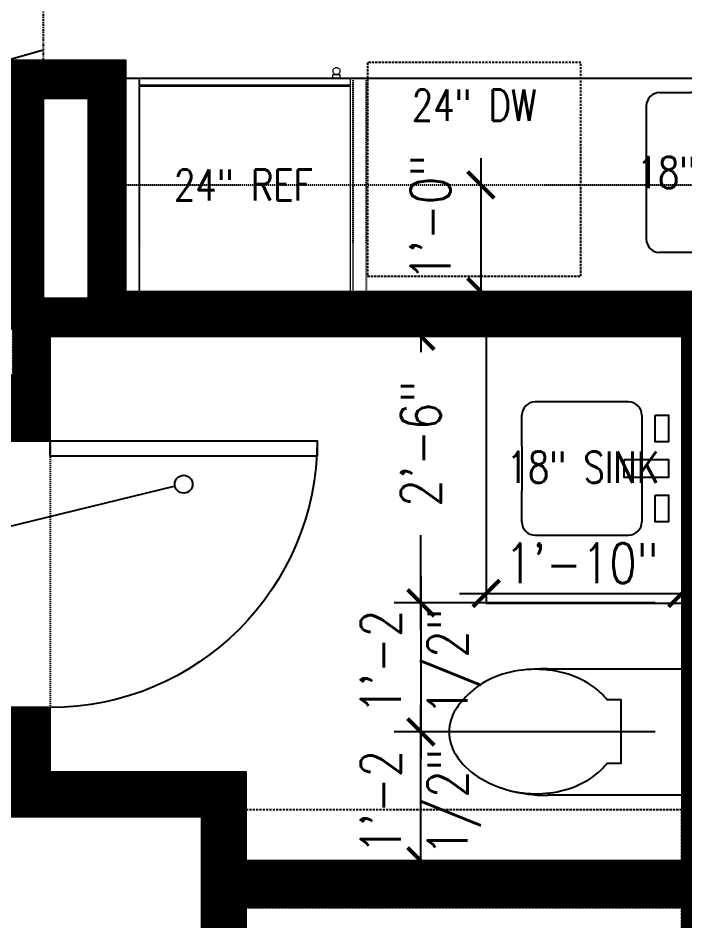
# Model space of a CAD drawing. Header units: inches. Extents: x -1 to 4116, y -71 to 1384.
# Drawn here: x 1164.7 to 1239.7, y 611.9 to 713.4 of the extents above; entities that cross this region are included whole.
import ezdxf

# ---------------------------------------------------------------- set-up
doc = ezdxf.new("R2010")
doc.units = ezdxf.units.IN
doc.header["$MEASUREMENT"] = 0
for name, pattern in [('Center 1_4_', [0.53125, 0.25, -0.09375, 0.09375, -0.09375]), ('DASHDOT', [1, 0.5, -0.25, 0, -0.25]), ('DASHED2', [0.375, 0.25, -0.125]), ('HIDDEN2', [0.1875, 0.125, -0.0625])]:
    doc.linetypes.add(name, pattern=pattern)
doc.layers.get('DEFPOINTS').update_dxf_attribs({"color": 92, "lineweight": 15})
for name, color, linetype in [('A-ANNO', 3, 'Continuous'), ('A-ANNO-ROOMTAG-NEW', 2, 'Continuous'), ('A-APPL-NEWW', 1, 'Continuous'), ('A-CASE-NEW', 2, 'Continuous'), ('A-CASE-OVER', 1, 'HIDDEN2'), ('A-CLNG-HEAD', 1, 'HIDDEN2'), ('A-DIM-CONS', 2, 'Continuous'), ('A-DOOR-NEW', 2, 'Continuous'), ('A-FLOR-ABOVE', 1, 'DASHDOT'), ('A-FLOR-STRS', 2, 'Continuous'), ('A-FURN', 8, 'Continuous'), ('A-PFIX', 2, 'Continuous'), ('A-WALL-HTCH-F', 252, 'Continuous'), ('A-WALL-NEW', 4, 'Continuous')]:
    doc.layers.add(name, color=color, linetype=linetype)
doc.styles.add('ccTXT', font='ROMANS.shx', dxfattribs={"width": 0.8})
doc.dimstyles.new('DIM48$0', dxfattribs={"dimscale": 48, "dimtxt": 0.09375, "dimasz": 0.0625, "dimexe": 0.0625, "dimexo": 0.0625, "dimgap": 0.0625, "dimtad": 0, "dimdec": 8, "dimrnd": 0.125, "dimzin": 3, "dimdsep": 46, "dimlunit": 4, "dimtxsty": 'ccTXT', "dimblk": 'ARCHTICK', "dimblk1": 'ARCHTICK', "dimblk2": 'ARCHTICK', "dimsah": 1, "dimcen": 0.09375, "dimdle": 0.0625, "dimclrd": 2, "dimclre": 1, "dimclrt": 256, "dimadec": 0, "dimazin": 0, "dimtfac": 0.6, "dimtdec": 4, "dimtix": 1, "dimtmove": 2, "dimatfit": 3, "dimldrblk": 'ARCHTICK', "dimfxl": 1, "dimtvp": 1, "dimfrac": 2, "dimtolj": 1, "dimtzin": 0, "dimarcsym": 0})

# ---------------------------------------------------------------- blocks, each defined once
blk = doc.blocks.new('*U173')
at = {"linetype": 'ByBlock'}
blk.add_lwpolyline([(0, 0), (0, 30), (-1.75, 30), (-1.75, 0)], close=True, dxfattribs=at)
blk.add_arc((0, 0), 30, 90, 180, dxfattribs=at)
blk = doc.blocks.new('*U87')
at = {"color": 0, "linetype": 'ByBlock'}
for p, q in [((0, -7.11), (0, 7.11)), ((0, 7.11), (15.11, 7.11)), ((15.11, -7.11), (0, -7.11))]:
    blk.add_line(p, q, dxfattribs=at)
blk.add_lwpolyline([(24.13, -4.09, 0.06085), (25.42, -2.54, 0.143932), (26.16, 0, 0.143932), (25.42, 2.54, 0.107177), (22.93, 5.03, 0.077997), (19.52, 6.53, 0.141546), (12.76, 6.39, 0.085426), (9.83, 4.9, 0.066386), (8.4, 3.51), (6.82, 3.51), (6.82, -3.61), (8.4, -3.61, 0.066386), (9.83, -5, 0.085426), (12.76, -6.49, 0.074934), (16.47, -7.05, 0.074935), (20.18, -6.49, 0.085426), (23.12, -5, 0.047542)], format="xyb", close=True, dxfattribs=at)
for centre, start, end in [((15.11, -9.99), 75.0711, 90), ((15.11, 9.99), 270, 275.1954)]:
    blk.add_arc(centre, 17.11, start, end, dxfattribs=at)
blk = doc.blocks.new('*U103')
at = {"color": 0, "linetype": 'ByBlock'}
for points in [[(-6, -0.5), (-6, 1), (-3, 1), (-3, -0.5)], [(-1, -4), (-1, 1), (1, 1), (1, -4)], [(3, -0.5), (3, 1), (6, 1), (6, -0.5)]]:
    blk.add_lwpolyline(points, close=True, dxfattribs=at)
blk = doc.blocks.new('*U105')
at = {"color": 0}
for p, q in [((16.5, 7.5), (6, 7.5)), ((4.5, -2.5), (4.5, 2.5)), ((18, -2.5), (18, 2.5)), ((6, -7.5), (16.5, -7.5))]:
    blk.add_line(p, q, dxfattribs=at)
at = {"color": 0, "linetype": 'ByBlock'}
for p, q in [((4.5, 2.5), (4.5, 6)), ((18, 6), (18, 2.5)), ((4.5, -6), (4.5, -2.5)), ((18, -2.5), (18, -6))]:
    blk.add_line(p, q, dxfattribs=at)
for centre, start, end in [((6, 6), 90, 180), ((16.5, 6), 0, 90), ((6, -6), 180, 270), ((16.5, -6), 270, 0)]:
    blk.add_arc(centre, 1.5, start, end, dxfattribs=at)
blk = doc.blocks.new('*U246')
at = {"color": 0}
for p, q in [((20.96, 7.5), (6, 7.5)), ((4.5, -2.5), (4.5, 2.5)), ((22.46, -2.5), (22.46, 2.5)), ((6, -7.5), (20.96, -7.5))]:
    blk.add_line(p, q, dxfattribs=at)
at = {"color": 0, "linetype": 'ByBlock'}
for p, q in [((4.5, 2.5), (4.5, 6)), ((22.46, 6), (22.46, 2.5)), ((4.5, -6), (4.5, -2.5)), ((22.46, -2.5), (22.46, -6))]:
    blk.add_line(p, q, dxfattribs=at)
for centre, start, end in [((6, 6), 90, 180), ((20.96, 6), 0, 90), ((6, -6), 180, 270), ((20.96, -6), 270, 0)]:
    blk.add_arc(centre, 1.5, start, end, dxfattribs=at)
blk = doc.blocks.new('_Oblique')
at = {"color": 0, "linetype": 'ByBlock', "lineweight": -2}
blk.add_line((-0.5, -0.5), (0.5, 0.5), dxfattribs=at)
blk = doc.blocks.new('*D254')
at = {"layer": 'A-FURN', "color": 2, "lineweight": -2, "transparency": 16777216}
blk.add_line((1165.93, 707.16), (1116.44, 734.72), dxfattribs=at)
at = {"layer": 'DEFPOINTS', "color": 0, "transparency": 16777216}
for p in [(1119.06, 733.26), (1119.06, 733.26), (1163.31, 708.62)]:
    blk.add_point(p, dxfattribs=at)
at = {"layer": 'A-FURN', "color": 2, "lineweight": -2, "transparency": 16777216}
for p, xscale, yscale, zscale, rotation in [((1119.06, 733.26), 6.000000000000001, 6.000000000000001, 6.000000000000001, 150.886162081124), ((1163.31, 708.62), 6, 6, 6, 330.886162081124)]:
    blk.add_blockref('_Oblique', p, dxfattribs=dict(at, xscale=xscale, yscale=yscale, zscale=zscale, rotation=rotation))
at = {"layer": 'A-FURN', "transparency": 16777216, "insert": (1144.32, 726.55), "char_height": 4.5, "attachment_point": 5, "rotation": 330.8862, "style": 'ccTXT'}
blk.add_mtext('\\A1;4\'-2 5/8"', dxfattribs=at)
blk = doc.blocks.new('*U21')
at = {"layer": 'A-APPL-NEWW', "linetype": 'Continuous', "lineweight": 20}
for p, q in [((0, 0), (23.74, 0)), ((0, -23.07), (0, 0)), ((23.74, 0), (23.74, -23.07)), ((23.74, -23.07), (0, -23.07)), ((0, -24.02), (0, -23.27)), ((0, -23.27), (23.74, -23.27)), ((0.2, -23.07), (0.2, -23.27)), ((23.54, -23.27), (23.54, -23.07)), ((23.74, -23.27), (23.74, -24.02)), ((23.74, -24.02), (0, -24.02)), ((21.77, -24.02), (21.77, -24.41)), ((22.56, -24.41), (22.56, -24.02)), ((21.77, -24.41), (22.56, -24.41)), ((21.78, -24.73), (21.77, -24.8)), ((21.77, -24.8), (21.78, -24.87)), ((21.8, -24.67), (21.78, -24.73)), ((21.78, -24.87), (21.8, -24.94)), ((21.82, -24.61), (21.8, -24.67)), ((21.8, -24.94), (21.82, -25)), ((21.86, -24.55), (21.82, -24.61)), ((21.82, -25), (21.86, -25.06)), ((21.91, -24.5), (21.86, -24.55)), ((21.86, -25.06), (21.91, -25.1)), ((21.97, -24.46), (21.91, -24.5)), ((21.91, -25.1), (21.97, -25.14)), ((22.03, -24.43), (21.97, -24.46)), ((21.97, -25.14), (22.03, -25.17)), ((22.1, -24.42), (22.03, -24.43)), ((22.03, -25.17), (22.1, -25.19)), ((22.17, -24.41), (22.1, -24.42)), ((22.1, -25.19), (22.17, -25.2)), ((22.23, -24.42), (22.17, -24.41)), ((22.17, -25.2), (22.23, -25.19)), ((22.3, -24.43), (22.23, -24.42)), ((22.23, -25.19), (22.3, -25.17)), ((22.36, -24.46), (22.3, -24.43)), ((22.3, -25.17), (22.36, -25.14)), ((22.42, -24.5), (22.36, -24.46)), ((22.36, -25.14), (22.42, -25.1)), ((22.47, -24.55), (22.42, -24.5)), ((22.42, -25.1), (22.47, -25.06)), ((22.51, -24.61), (22.47, -24.55)), ((22.47, -25.06), (22.51, -25)), ((22.54, -24.67), (22.51, -24.61)), ((22.51, -25), (22.54, -24.94)), ((22.55, -24.73), (22.54, -24.67)), ((22.54, -24.94), (22.55, -24.87)), ((22.56, -24.8), (22.55, -24.73)), ((22.55, -24.87), (22.56, -24.8))]:
    blk.add_line(p, q, dxfattribs=at)
blk = doc.blocks.new('_ArchTick')
at = {"color": 0, "linetype": 'ByBlock', "const_width": 0.15}
blk.add_lwpolyline([(-0.5, -0.5), (0.5, 0.5)], dxfattribs=at)
blk = doc.blocks.new('*D539')
at = {"layer": 'A-DIM-CONS', "color": 2, "lineweight": -2, "transparency": 16777216}
blk.add_line((1216.73, 697.62), (1216.73, 679.62), dxfattribs=at)
at = {"layer": 'DEFPOINTS', "color": 0, "transparency": 16777216}
for p in [(1216.73, 694.62), (1216.73, 682.62), (1216.73, 682.62)]:
    blk.add_point(p, dxfattribs=at)
at = {"layer": 'A-DIM-CONS', "color": 2, "lineweight": -2, "transparency": 16777216, "xscale": 3, "yscale": 3, "zscale": 3}
for p, rotation in [((1216.73, 694.62), 90), ((1216.73, 682.62), 270)]:
    blk.add_blockref('_ArchTick', p, dxfattribs=dict(at, rotation=rotation))
at = {"layer": 'A-DIM-CONS', "transparency": 16777216, "insert": (1211.05, 690.91), "char_height": 4.5, "attachment_point": 5, "rotation": 90, "style": 'ccTXT'}
blk.add_mtext('\\A1;1\'-0"', dxfattribs=at)
blk = doc.blocks.new('*D552')
at = {"layer": 'A-DIM-CONS', "color": 2, "lineweight": -2, "transparency": 16777216}
for p, q in [((1209.97, 680.62), (1209.97, 675.8)), ((1209.97, 644.62), (1209.97, 655.23))]:
    blk.add_line(p, q, dxfattribs=at)
at = {"layer": 'A-DIM-CONS', "color": 1, "lineweight": -2, "transparency": 16777216}
blk.add_line((1214.31, 647.62), (1206.97, 647.62), dxfattribs=at)
at = {"layer": 'DEFPOINTS', "color": 0, "transparency": 16777216}
for p in [(1209.97, 677.62), (1209.97, 677.62), (1217.31, 647.62)]:
    blk.add_point(p, dxfattribs=at)
at = {"layer": 'A-DIM-CONS', "color": 2, "lineweight": -2, "transparency": 16777216, "xscale": 3, "yscale": 3, "zscale": 3}
for p, rotation in [((1209.97, 677.62), 90), ((1209.97, 647.62), 270)]:
    blk.add_blockref('_ArchTick', p, dxfattribs=dict(at, rotation=rotation))
at = {"layer": 'A-DIM-CONS', "transparency": 16777216, "insert": (1209.97, 665.52), "char_height": 4.5, "attachment_point": 5, "rotation": 90, "style": 'ccTXT'}
blk.add_mtext('\\A1;2\'-6"', dxfattribs=at)
blk = doc.blocks.new('*D553')
at = {"layer": 'A-DIM-CONS', "color": 2, "lineweight": -2, "transparency": 16777216}
blk.add_line((1214.31, 648.7), (1242.31, 648.7), dxfattribs=at)
at = {"layer": 'DEFPOINTS', "color": 0, "transparency": 16777216}
for p in [(1217.31, 648.7), (1239.31, 648.7), (1239.31, 648.7)]:
    blk.add_point(p, dxfattribs=at)
at = {"layer": 'A-DIM-CONS', "color": 2, "lineweight": -2, "transparency": 16777216, "xscale": 3, "yscale": 3, "zscale": 3, "rotation": 180}
blk.add_blockref('_ArchTick', (1217.31, 648.7), dxfattribs=at)
at = {"layer": 'A-DIM-CONS', "color": 2, "lineweight": -2, "transparency": 16777216, "xscale": 3, "yscale": 3, "zscale": 3}
blk.add_blockref('_ArchTick', (1239.31, 648.7), dxfattribs=at)
at = {"layer": 'A-DIM-CONS', "transparency": 16777216, "insert": (1228.06, 652.09), "char_height": 4.5, "attachment_point": 5, "style": 'ccTXT'}
blk.add_mtext('\\A1;1\'-10"', dxfattribs=at)
blk = doc.blocks.new('*D557')
at = {"layer": 'A-DIM-CONS', "color": 2, "lineweight": -2, "transparency": 16777216}
blk.add_line((1209.97, 650.62), (1209.97, 630.12), dxfattribs=at)
at = {"layer": 'A-DIM-CONS', "color": 1, "lineweight": -2, "transparency": 16777216}
for p, q in [((1236.31, 647.62), (1206.97, 647.62)), ((1236.31, 633.12), (1206.97, 633.12))]:
    blk.add_line(p, q, dxfattribs=at)
at = {"layer": 'DEFPOINTS', "color": 0, "transparency": 16777216}
for p in [(1239.31, 647.62), (1209.97, 633.12), (1239.31, 633.12)]:
    blk.add_point(p, dxfattribs=at)
at = {"layer": 'A-DIM-CONS', "color": 2, "lineweight": -2, "transparency": 16777216, "xscale": 3, "yscale": 3, "zscale": 3}
for p, rotation in [((1209.97, 647.62), 90), ((1209.97, 633.12), 270)]:
    blk.add_blockref('_ArchTick', p, dxfattribs=dict(at, rotation=rotation))
at = {"layer": 'A-DIM-CONS', "transparency": 16777216, "insert": (1209.97, 640.99), "char_height": 4.5, "width": 6.8983, "attachment_point": 5, "rotation": 90, "style": 'ccTXT'}
blk.add_mtext('\\A1;1\'-2 1/2"', dxfattribs=at)
blk = doc.blocks.new('*D558')
at = {"layer": 'A-DIM-CONS', "color": 2, "lineweight": -2, "transparency": 16777216}
blk.add_line((1209.97, 615.62), (1209.97, 636.12), dxfattribs=at)
at = {"layer": 'A-DIM-CONS', "color": 1, "lineweight": -2, "transparency": 16777216}
for p, q in [((1236.31, 633.12), (1206.97, 633.12)), ((1236.31, 618.62), (1206.97, 618.62))]:
    blk.add_line(p, q, dxfattribs=at)
at = {"layer": 'DEFPOINTS', "color": 0, "transparency": 16777216}
for p in [(1209.97, 633.12), (1239.31, 633.12), (1239.31, 618.62)]:
    blk.add_point(p, dxfattribs=at)
at = {"layer": 'A-DIM-CONS', "color": 2, "lineweight": -2, "transparency": 16777216, "xscale": 3, "yscale": 3, "zscale": 3}
for p, rotation in [((1209.97, 633.12), 90), ((1209.97, 618.62), 270)]:
    blk.add_blockref('_ArchTick', p, dxfattribs=dict(at, rotation=rotation))
at = {"layer": 'A-DIM-CONS', "transparency": 16777216, "insert": (1209.97, 625.24), "char_height": 4.5, "width": 6.8983, "attachment_point": 5, "rotation": 90, "style": 'ccTXT'}
blk.add_mtext('\\A1;1\'-2 1/2"', dxfattribs=at)

msp = doc.modelspace()

# ---------------------------------------------------------------- hatches: boundary and pattern name
at = {"layer": 'A-WALL-HTCH-F'}
h = msp.add_hatch(dxfattribs=at)
h.set_pattern_fill('ANSI31', color=256)
h.set_pattern_definition([(45, (344.39756, 69.81976), (-0.088388348, 0.088388348), [])])
h.paths.add_polyline_path([(868.06377117, 1221.86544828), (844.06377117, 1221.86544828), (844.06377117, 1197.86544828), (868.06377117, 1197.86544828)])
h.paths.add_polyline_path([(864.56377117, 1201.36544828), (847.56377117, 1201.36544828), (847.56377117, 1218.36544828), (864.56377117, 1218.36544828)], flags=16)
h.paths.add_polyline_path([(1028.06377117, 1221.86544828), (1004.06377117, 1221.86544828), (1004.06377117, 1197.86544828), (1028.06377117, 1197.86544828)])
h.paths.add_polyline_path([(1007.56377117, 1218.36544828), (1024.56377117, 1218.36544828), (1024.56377117, 1201.36544828), (1007.56377117, 1201.36544828)], flags=16)
h.paths.add_polyline_path([(1188.06377117, 1221.86544828), (1164.06377117, 1221.86544828), (1164.06377117, 1197.86544828), (1188.06377117, 1197.86544828)])
h.paths.add_polyline_path([(1167.56377117, 1218.36544828), (1184.56377117, 1218.36544828), (1184.56377117, 1201.36544828), (1167.56377117, 1201.36544828)], flags=16)
h.paths.add_polyline_path([(1044.06377117, 273.86544828), (1020.06377117, 273.86544828), (1020.06377117, 249.86544828), (1044.06377117, 249.86544828)])
h.paths.add_polyline_path([(1040.56377117, 253.36544828), (1023.56377117, 253.36544828), (1023.56377117, 270.36544828), (1040.56377117, 270.36544828)], flags=16)
h.paths.add_polyline_path([(1163.31377117, 273.86544828), (1152.06377117, 273.86544828), (1152.06377117, 249.86544828), (1163.31377117, 249.86544828), (1163.31377117, 253.36544828), (1155.56377117, 253.36544828), (1155.56377117, 270.36544828), (1163.31377117, 270.36544828)])
h.paths.add_polyline_path([(856.06377117, 326.11544828), (836.31377117, 326.11544828), (836.31377117, 350.07893897), (831.31377117, 350.07893897), (831.31377117, 321.11544828), (856.06377117, 321.11544828)])
h.paths.add_polyline_path([(908.06377117, 326.11544828), (904.06377117, 326.11544828), (904.06377117, 321.11544828), (908.06377117, 321.11544828)])
h.paths.add_polyline_path([(960.06377117, 326.11544828), (956.06377117, 326.11544828), (956.06377117, 321.11544828), (960.06377117, 321.11544828)])
h.paths.add_polyline_path([(836.31377117, 460.1519576), (831.31377117, 460.1519576), (831.31377117, 374.07893897), (836.31377117, 374.07893897)])
h.paths.add_polyline_path([(1212.56377117, 504.36544828), (1167.56377117, 504.36544828), (1167.56377117, 504.86544828), (1164.06377117, 504.86544828), (1164.06377117, 501.36544828), (1166.06377117, 501.36544828), (1166.06377117, 503.63852295), (1167.56377117, 503.63852295), (1167.56377117, 501.36544828), (1204.56377117, 501.36544828), (1204.56377117, 500.86544828), (1208.06377117, 500.86544828), (1208.06377117, 501.36544828), (1212.56377117, 501.36544828)], flags=17)
h.paths.add_polyline_path([(1212.56377117, 504.86544828), (1204.56377117, 504.86544828), (1186.06377117, 504.86544828), (1186.06377117, 504.36544828), (1212.56377117, 504.36544828)], flags=16)
edge = h.paths.add_edge_path(flags=17)
edge.add_line((1212.56488726, 505.11544828), (1186.06377117, 505.11544828))
edge.add_line((1186.06377117, 505.11544828), (1186.06377117, 504.86544828))
edge.add_line((1186.06377117, 504.86544828), (1204.56377117, 504.86544828))
edge.add_line((1204.56377117, 504.86544828), (1212.56377117, 504.86544828))
edge.add_arc((1240.56377117, 504.86544828), 28, 179.4884237428, 180, ccw=False)
h.paths.add_polyline_path([(1172.56377117, 681.86544828), (1167.56377117, 681.86544828), (1167.56377117, 704.36544828), (1172.56377117, 704.36544828)], flags=16)
h.paths.add_polyline_path([(1208.06377117, 500.86544828), (1204.56377117, 500.86544828), (1204.56377117, 500.11544828), (1208.06377117, 500.11544828)], flags=17)
h.paths.add_polyline_path([(1172.81377117, 495.86544828), (1172.06377117, 495.86544828), (1172.06377117, 486.86544828), (1172.81377117, 486.86544828)], flags=17)
h.paths.add_polyline_path([(1172.81377117, 500.11544828), (1204.56377117, 500.11544828), (1204.56377117, 500.86544828), (1172.06377117, 500.86544828), (1172.06377117, 495.86544828), (1172.81377117, 495.86544828)], flags=16)
h.paths.add_polyline_path([(1172.06377117, 486.86544828), (1167.56377117, 486.86544828), (1167.56377117, 478.86544828), (1172.06377117, 478.86544828)], flags=17)
h.paths.add_polyline_path([(1172.81377117, 486.86544828), (1172.06377117, 486.86544828), (1172.06377117, 482.86544828), (1172.81377117, 482.86544828)], flags=17)
h.paths.add_polyline_path([(1172.81377117, 482.86544828), (1172.06377117, 482.86544828), (1172.06377117, 478.86544828), (1172.81377117, 478.86544828)], flags=17)
h.paths.add_polyline_path([(1167.56377117, 501.36544828), (1166.06377117, 501.36544828), (1166.06377117, 478.86544828), (1167.56377117, 478.86544828)], flags=17)
h.paths.add_polyline_path([(1166.06377117, 486.86544828), (1164.06377117, 486.86544828), (1164.06377117, 478.86544828), (1166.06377117, 478.86544828)], flags=17)
h.paths.add_polyline_path([(1164.06377117, 504.36544828), (1163.31377117, 504.36544828), (1163.31377117, 478.86544828), (1164.06377117, 478.86544828)], flags=17)
h.paths.add_polyline_path([(1166.06377117, 495.86544828), (1164.06377117, 495.86544828), (1164.06377117, 486.86544828), (1166.06377117, 486.86544828)], flags=17)
h.paths.add_polyline_path([(1166.06377117, 501.36544828), (1164.06377117, 501.36544828), (1164.06377117, 495.86544828), (1166.06377117, 495.86544828)], flags=17)
h.paths.add_polyline_path([(1172.06377117, 500.86544828), (1204.56377117, 500.86544828), (1204.56377117, 501.36544828), (1167.56377117, 501.36544828), (1167.56377117, 495.86544828), (1172.06377117, 495.86544828)], flags=17)
h.paths.add_polyline_path([(1172.06377117, 495.86544828), (1167.56377117, 495.86544828), (1167.56377117, 486.86544828), (1172.06377117, 486.86544828)], flags=17)
h.paths.add_polyline_path([(1167.56377117, 503.63852295), (1166.06377117, 503.63852295), (1166.06377117, 501.36544828), (1167.56377117, 501.36544828)], flags=16)
h.paths.add_polyline_path([(1168.31377117, 554.11544828), (1190.31377117, 554.11544828), (1190.31377117, 580.36544828), (1185.31377117, 580.36544828), (1185.31377117, 559.11544828), (1163.31377117, 559.11544828), (1163.31377117, 506.36544828), (1164.06377117, 506.36544828), (1164.06377117, 504.86544828), (1175.06377117, 504.86544828), (1175.06377117, 505.11544828), (1168.31377117, 505.11544828)], flags=17)
h.paths.add_polyline_path([(1164.06377117, 504.86544828), (1164.06377117, 506.36544828), (1163.31377117, 506.36544828), (1163.31377117, 504.36544828), (1164.06377117, 504.36544828)], flags=17)
h.paths.add_polyline_path([(1175.06377117, 504.86544828), (1167.56377117, 504.86544828), (1167.56377117, 504.36544828), (1175.06377117, 504.36544828)], flags=16)
h.paths.add_polyline_path([(1186.06377117, 504.86544828), (1175.06377117, 504.86544828), (1175.06377117, 504.36544828), (1186.06377117, 504.36544828)], flags=16)
h.paths.add_polyline_path([(1186.06377117, 505.11544828), (1175.06377117, 505.11544828), (1175.06377117, 504.86544828), (1186.06377117, 504.86544828)], flags=16)
h.paths.add_polyline_path([(1168.31377117, 418.1169859), (1168.31377117, 444.36544828), (1172.81914228, 444.36544828), (1172.81914228, 423.11544828), (1209.06377117, 423.11544828), (1209.06377117, 418.1169859)])
h.paths.add_polyline_path([(1253.06914228, 423.1169859), (1241.06377117, 423.1169859), (1241.06377117, 418.11544828), (1253.06914228, 418.11544828)])
h.paths.add_polyline_path([(1244.31377117, 398.11544828), (1249.31377117, 398.11544828), (1249.31377117, 394.1169859), (1288.81377117, 394.1169859), (1288.81377117, 398.11544828), (1293.81913633, 398.11536314), (1293.82618755, 360.6163898), (1288.8191421, 360.6163898), (1288.8191421, 389.1169859), (1244.31377117, 389.1169859)])
h.paths.add_polyline_path([(1288.81914228, 436.11544828), (1288.81914228, 423.1169859), (1285.06914228, 423.1169859), (1285.06914228, 418.1169859), (1288.81377117, 418.1169859), (1288.81377117, 403.11544828), (1293.81914228, 403.11544816), (1293.81914109, 436.11544828)])
h.paths.add_polyline_path([(1288.81914228, 441.11544828), (1288.81914228, 445.61544828), (1293.81377117, 445.61544828), (1293.81377117, 441.11544828)])
h.paths.add_polyline_path([(1336.31377117, 441.11544828), (1368.31377117, 441.11544828), (1368.31377117, 436.11544828), (1365.81377117, 436.11544828), (1365.81377117, 398.11544828), (1357.31377117, 398.11544828), (1357.31377117, 403.11544828), (1360.81377117, 403.11544828), (1360.81377117, 436.11544828), (1336.31377117, 436.11544828)])
h.paths.add_polyline_path([(1168.31377099, 325.11792741), (1288.8191421, 325.11792741), (1288.8191421, 328.6163898), (1293.81795388, 328.61630476), (1293.81795388, 319.11792741), (1168.31377099, 319.11792741)])
h.paths.add_polyline_path([(1483.81377117, 460.36544828), (1488.81377117, 460.36544828), (1488.81377117, 470.61544828), (1483.81377117, 470.61544828)])
h.paths.add_polyline_path([(1483.81377117, 561.61544828), (1488.81377117, 561.61544828), (1488.81377117, 603.61544828), (1483.81377117, 603.61544828), (1483.81377117, 577.11544828), (1315.81377117, 577.11544828), (1315.81377117, 677.61544828), (1310.81377117, 677.61544828), (1310.81377117, 571.11544828), (1307.56377117, 571.11544828), (1307.56377117, 566.11544828), (1315.81377117, 566.11544828), (1315.81377117, 572.11544828), (1483.81377117, 572.11544828), (1483.81377117, 561.61544828), (1488.81377117, 561.61544828)])
h.paths.add_polyline_path([(1308.81377116, 682.61544828), (1308.81377116, 708.61544828), (1370.56377117, 708.61544828), (1370.56377117, 707.36544828), (1339.56377117, 707.36544828), (1339.56377117, 704.86544828), (1370.56377117, 704.86544828), (1370.56377117, 703.61544828), (1315.81377117, 703.61544828), (1315.81377117, 682.61544828), (1311.56377117, 682.61544828), (1311.56377117, 702.11544828), (1311.56377117, 682.61544828)])
h.paths.add_polyline_path([(1483.81377117, 734.36544828), (1483.81377117, 708.61544828), (1429.06377117, 708.61544828), (1429.06377117, 707.36544828), (1459.31377117, 707.36544828), (1459.31377117, 704.86544828), (1429.06377117, 704.86544828), (1429.06377117, 703.61544828), (1483.81377117, 703.61544828), (1483.81377117, 681.86544828), (1488.81377117, 681.86544828), (1488.81377117, 734.36544828)])
h.paths.add_polyline_path([(1483.81377117, 830.36544828), (1483.81377117, 782.36544828), (1488.81377117, 782.36544828), (1488.81377117, 811.61544828), (1506.81377117, 811.61544828), (1506.81377117, 897.11544828), (1488.81377117, 897.11544828), (1488.81377117, 926.36544828), (1483.81377117, 926.36544828), (1483.81377117, 878.36544828), (1488.06377117, 878.36544828), (1488.06377117, 892.86544828), (1502.56377117, 892.86544828), (1502.56377117, 815.86544828), (1488.06377117, 815.86544828), (1488.06377117, 830.36544828)])
h.paths.add_polyline_path([(1398.06377117, 1001.61544828), (1398.06377117, 1006.61544828), (1488.81377117, 1006.61544828), (1488.81377117, 974.36544828), (1483.81377117, 974.36544828), (1483.81377117, 1001.61544828), (1414.06377117, 1001.61544828)])
h.paths.add_polyline_path([(1172.06377117, 1006.61544828), (1254.06377117, 1006.61544828), (1254.06377117, 1001.61544828), (1172.06377117, 1001.61544828)])
h.paths.add_polyline_path([(1012.06377117, 1006.61544828), (1028.06377117, 1006.61544828), (1028.06377117, 1001.61544828), (1012.06377117, 1001.61544828)])
h.paths.add_polyline_path([(868.06377117, 1006.61544828), (868.06377117, 1001.61544828), (836.31377117, 1001.61544828), (836.31377117, 915.86544828), (831.31377117, 915.86544828), (831.31377117, 1006.61544828)])
h.paths.add_polyline_path([(831.31377117, 879.86544828), (836.31377117, 879.86544828), (836.31377117, 804.36544828), (831.31377117, 804.36544828)])
h.paths.add_polyline_path([(831.31377117, 768.36544828), (831.31377117, 671.36544828), (836.31377117, 671.36544828), (836.31377117, 677.61544828), (867.56377117, 677.61544828), (867.56377117, 678.86544828), (835.31377117, 678.86544828), (835.31377117, 681.36544828), (867.56377117, 681.36544828), (867.56377117, 682.61544828), (836.31377117, 682.61544828), (836.31377117, 768.36544828)])
h.paths.add_polyline_path([(899.56377117, 682.61544828), (976.06377117, 682.61544828), (976.06377117, 677.61544828), (976.31377117, 677.61544828), (976.31377117, 647.36544828), (971.31377117, 647.36544828), (971.31377117, 677.61544828), (899.56377117, 677.61544828)])
h.paths.add_polyline_path([(1027.81377117, 508.11544828), (1027.81377117, 443.11544828), (1032.81377117, 443.11544828), (1032.81377117, 669.11544828), (1038.81377117, 669.11544828), (1038.81377117, 677.61544828), (1034.56377117, 677.61544828), (1034.56377117, 673.36544828), (1032.06377117, 673.36544828), (1032.06377117, 677.61544828), (1027.81377117, 677.61544828), (1027.81377117, 577.11544828), (976.31377117, 577.11544828), (976.31377117, 605.36544828), (971.31377117, 605.36544828), (971.31377117, 577.11544828), (836.31377117, 577.11544828), (836.31377117, 639.36544828), (831.31377117, 639.36544828), (831.31377117, 560.61544828), (836.31377117, 560.61544828), (836.31377117, 572.11544828), (911.31377117, 572.11544828), (911.31377117, 544.11544828), (912.56377117, 544.11544828), (912.56377117, 573.11544828), (915.06377117, 573.11544828), (915.06377117, 544.11544828), (916.31377117, 544.11544828), (916.31377117, 572.11544828), (958.31377117, 572.11544828), (958.31377117, 513.11544828), (955.06377117, 513.11544828), (955.06377117, 508.11544828), (966.56377117, 508.11544828), (966.56377117, 513.11544828), (963.31377117, 513.11544828), (963.31377117, 572.11544828), (1027.81377117, 572.11544828), (1027.81377117, 513.11544828), (996.56377117, 513.11544828), (996.56377117, 508.11544828)])
h.paths.add_polyline_path([(916.31377117, 513.11544828), (925.06377117, 513.11544828), (925.06377117, 508.11544828), (836.31377117, 508.11544828), (836.31377117, 484.1519576), (831.31377117, 484.1519576), (831.31377117, 524.61544828), (836.31377117, 524.61544828), (836.31377117, 513.11544828), (911.31377117, 513.11544828), (911.31377117, 516.11544828), (916.31377117, 516.11544828)], flags=17)
h.paths.add_polyline_path([(1027.81377117, 326.11544828), (1027.81377117, 345.86544828), (1032.81377117, 345.86544828), (1032.81377117, 350.11544828), (1074.06377117, 350.11544828), (1074.06377117, 345.11544828), (1032.81377117, 345.11544828), (1032.81377117, 321.11544828), (1008.06377117, 321.11544828), (1008.06377117, 326.11544828)])
h.paths.add_polyline_path([(1122.06377117, 350.11544828), (1163.31377117, 350.11544828), (1163.31377117, 345.11544828), (1122.06377117, 345.11544828)])
h.paths.add_polyline_path([(1032.81377117, 682.61544828), (1032.81377117, 708.61544828), (1019.31377117, 708.61544828), (1019.31377117, 682.61544828), (1023.56377117, 682.61544828), (1023.56377117, 703.61544828), (1028.56377117, 703.61544828), (1028.56377117, 682.61544828)])
h.paths.add_polyline_path([(1027.81377119, 383.11544828), (1032.81377117, 383.11544828), (1032.81377117, 353.36544828), (1027.81377119, 353.36544828)])
h.paths.add_polyline_path([(1164.06377117, 673.36544828), (1161.56377117, 673.36544828), (1161.56377117, 678.36544828), (1164.06377117, 678.36544828)], flags=16)
edge = h.paths.add_edge_path()
edge.add_line((1293.81377117, 505.11544828), (1272.81377117, 505.11544828))
edge.add_line((1272.81377117, 505.11544828), (1272.81377117, 511.61544828))
edge.add_line((1272.81377117, 511.61544828), (1267.81377117, 511.61544828))
edge.add_line((1267.81377117, 511.61544828), (1267.81377117, 505.11544828))
edge.add_line((1267.81377117, 505.11544828), (1244.31377117, 505.11544828))
edge.add_line((1244.31377117, 505.11544828), (1244.31377117, 566.11544828))
edge.add_line((1244.31377117, 566.11544828), (1267.81377117, 566.11544828))
edge.add_line((1267.81377117, 566.11544828), (1267.81377117, 559.61544828))
edge.add_line((1267.81377117, 559.61544828), (1272.81377117, 559.61544828))
edge.add_line((1272.81377117, 559.61544828), (1272.81377117, 566.11544828))
edge.add_line((1272.81377117, 566.11544828), (1277.56377117, 566.11544828))
edge.add_line((1277.56377117, 566.11544828), (1277.56377117, 571.11544828))
edge.add_line((1277.56377117, 571.11544828), (1244.31377117, 571.11544828))
edge.add_line((1244.31377117, 571.11544828), (1244.31377117, 677.61544828))
edge.add_line((1244.31377117, 677.61544828), (1243.06377117, 677.61544828))
edge.add_line((1243.06377117, 677.61544828), (1243.06377117, 682.61544828))
edge.add_line((1243.06377117, 682.61544828), (1176.81377117, 682.61544828))
edge.add_line((1176.81377117, 682.61544828), (1176.81377117, 708.61544828))
edge.add_line((1176.81377117, 708.61544828), (1163.31377117, 708.61544828))
edge.add_line((1163.31377117, 708.61544828), (1163.31377117, 682.61544828))
edge.add_line((1163.31377117, 682.61544828), (1157.31377117, 682.61544828))
edge.add_line((1157.31377117, 682.61544828), (1157.31377117, 669.11544828))
edge.add_line((1157.31377117, 669.11544828), (1163.31377117, 669.11544828))
edge.add_line((1163.31377117, 669.11544828), (1163.31377117, 665.86544828))
edge.add_line((1163.31377117, 665.86544828), (1168.31377117, 665.86544828))
edge.add_line((1168.31377117, 665.86544828), (1168.31377117, 677.61544828))
edge.add_line((1168.31377117, 677.61544828), (1239.31377117, 677.61544828))
edge.add_line((1239.31377117, 677.61544828), (1239.31377117, 618.61544828))
edge.add_line((1239.31377117, 618.61544828), (1190.31377117, 618.61544828))
edge.add_line((1190.31377117, 618.61544828), (1190.31377117, 628.61544828))
edge.add_line((1190.31377117, 628.61544828), (1168.31377117, 628.61544828))
edge.add_line((1168.31377117, 628.61544828), (1168.31377117, 635.86544828))
edge.add_line((1168.31377117, 635.86544828), (1163.31377117, 635.86544828))
edge.add_line((1163.31377117, 635.86544828), (1163.31377117, 623.61544828))
edge.add_line((1163.31377117, 623.61544828), (1185.31377117, 623.61544828))
edge.add_line((1185.31377117, 623.61544828), (1185.31377117, 610.36544828))
edge.add_line((1185.31377117, 610.36544828), (1190.31377117, 610.36544828))
edge.add_line((1190.31377117, 610.36544828), (1190.31377117, 613.61544828))
edge.add_line((1190.31377117, 613.61544828), (1239.31377117, 613.61544828))
edge.add_line((1239.31377117, 613.61544828), (1239.31377117, 505.11544828))
edge.add_line((1239.31377117, 505.11544828), (1212.56488726, 505.11544828))
edge.add_arc((1240.56377117, 504.86544828), 28.00000001, 179.4884237429, 179.9999999999)
edge.add_line((1212.56377117, 504.86544828), (1212.56377117, 501.36544828))
edge.add_line((1212.56377117, 501.36544828), (1208.06377117, 501.36544828))
edge.add_line((1208.06377117, 501.36544828), (1208.06377117, 500.11544828))
edge.add_line((1208.06377117, 500.11544828), (1288.81377117, 500.11544828))
edge.add_line((1288.81377117, 500.11544828), (1288.81377117, 477.61544828))
edge.add_line((1288.81377117, 477.61544828), (1293.81377117, 477.61544828))
edge.add_line((1293.81377117, 477.61544828), (1293.81377117, 505.11544828))

# ---------------------------------------------------------------- linework, layer by layer
at = {"layer": 'A-ANNO-ROOMTAG-NEW', "elevation": 0.27330226}
msp.add_lwpolyline([(1182.33860097, 660.73466184), (1155.13791029, 654.11692212), (1149.17853459, 654.11692212)], dxfattribs=at)
at = {"layer": 'A-ANNO-ROOMTAG-NEW'}
msp.add_circle((1183.31025745, 660.97105913, 0.27330226), 1, dxfattribs=at)
at = {"layer": 'A-APPL-NEWW', "linetype": 'DASHED2', "elevation": 0.27330226}
msp.add_lwpolyline([(1203.97117857, 708.37006872), (1203.97117857, 684.37006872), (1227.97117857, 684.37006872), (1227.97117857, 708.37006872)], close=True, dxfattribs=at)
at = {"layer": 'A-CASE-NEW', "elevation": 0.27330226}
for points in [[(1176.81377117, 706.61544828), (1308.81377116, 706.61544828)], [(1217.31377117, 677.61544828), (1217.31377117, 647.61544828), (1239.31377117, 647.61544828)]]:
    msp.add_lwpolyline(points, dxfattribs=at)
at = {"layer": 'A-CASE-OVER'}
for p, q in [((1178.31377117, 706.61544828, 0.27330226), (1178.31377117, 682.61544828, 0.27330226)), ((1202.31377117, 706.61544828, 0.27330226), (1202.31377117, 682.61544828, 0.27330226)), ((1203.81377117, 706.61544828, 0.27330226), (1203.81377117, 682.61544828, 0.27330226)), ((1176.81377117, 694.61544828, 0.27330226), (1308.81377116, 694.61544828, 0.27330226))]:
    msp.add_line(p, q, dxfattribs=at)
at = {"layer": 'A-CLNG-HEAD', "elevation": 0.27330226}
msp.add_lwpolyline([(1168.31377117, 665.86544828), (1168.31377117, 635.86544828)], dxfattribs=at)
at = {"layer": 'A-FLOR-ABOVE', "color": 2, "linetype": 'Center 1_4_', "elevation": 0.27330226}
msp.add_lwpolyline([(1167.56377117, 708.61544828), (1167.56377117, 1001.61544828)], dxfattribs=at)
at = {"layer": 'A-FLOR-STRS', "linetype": 'DASHED2', "transparency": 33554559, "elevation": 0.27330226}
for points in [[(1185.31377117, 613.38368218), (1239.31377117, 613.38368218), (1239.31377117, 624.38368218), (1185.31377117, 624.38368218)], [(1185.31377117, 602.38368218), (1239.31377117, 602.38368218), (1239.31377117, 613.38368218), (1185.31377117, 613.38368218)]]:
    msp.add_lwpolyline(points, close=True, dxfattribs=at)
at = {"layer": 'A-WALL-NEW', "elevation": 0.27330226}
for points in [[(1293.81377117, 477.61544828), (1293.81377117, 505.11544828), (1272.81377117, 505.11544828), (1272.81377117, 511.61544828), (1267.81377117, 511.61544828), (1267.81377117, 505.11544828), (1244.31377117, 505.11544828), (1244.31377117, 566.11544828), (1267.81377117, 566.11544828), (1267.81377117, 559.61544828), (1272.81377117, 559.61544828), (1272.81377117, 566.11544828), (1277.56377117, 566.11544828), (1277.56377117, 571.11544828), (1244.31377117, 571.11544828), (1244.31377117, 677.61544828), (1243.06377117, 677.61544828), (1243.06377117, 682.61544828), (1176.81377117, 682.61544828), (1176.81377117, 708.61544828), (1163.31377117, 708.61544828)], [(1163.31377117, 665.86544828), (1168.31377117, 665.86544828), (1168.31377117, 677.61544828), (1239.31377117, 677.61544828), (1239.31377117, 618.61544828), (1190.31377117, 618.61544828), (1190.31377117, 628.61544828), (1168.31377117, 628.61544828), (1168.31377117, 635.86544828), (1163.31377117, 635.86544828)], [(1163.31377117, 623.61544828), (1185.31377117, 623.61544828), (1185.31377117, 610.36544828), (1190.31377117, 610.36544828), (1190.31377117, 613.61544828), (1239.31377117, 613.61544828), (1239.31377117, 505.11544828), (1168.31377117, 505.11544828), (1168.31377117, 554.11544828), (1190.31377117, 554.11544828), (1190.31377117, 580.36544828), (1185.31377117, 580.36544828), (1185.31377117, 559.11544828), (1163.31377117, 559.11544828)]]:
    msp.add_lwpolyline(points, dxfattribs=at)
msp.add_lwpolyline([(1167.56377117, 704.36544828), (1172.56377117, 704.36544828), (1172.56377117, 681.86544828), (1167.56377117, 681.86544828)], close=True, dxfattribs=at)

# ---------------------------------------------------------------- block references
at = {"layer": 'A-APPL-NEWW', "xscale": -1, "rotation": 180}
msp.add_blockref('*U21', (1178.31377117, 682.61544828, 0.27330226), dxfattribs=at)
at = {"layer": 'A-DOOR-NEW', "xscale": -1, "rotation": 270}
msp.add_blockref('*U173', (1168.31377117, 665.86544828, 0.27330226), dxfattribs=at)
at = {"layer": 'A-PFIX'}
for name, p, rotation in [('*U246', (1242.81377116, 682.53200376, 0.27330226), 90), ('*U105', (1239.31377117, 662.74044828, 0.27330226), 180), ('*U103', (1236.81377117, 662.74044828, 0.27330226), 270), ('*U87', (1239.31377117, 633.11544828, 0.27330226), 180.0000000000001)]:
    msp.add_blockref(name, p, dxfattribs=dict(at, rotation=rotation))

# ---------------------------------------------------------------- texts
at = {"layer": 'A-ANNO', "char_height": 3.5, "width": 18.4143377797, "attachment_point": 5, "style": 'ccTXT'}
for s, insert in [('24" DW', (1215.97117857, 703.58645496, 0.27330226)), ('24" REF', (1190.0264425, 694.61544828, 0.27330226))]:
    msp.add_mtext(s, dxfattribs=dict(at, insert=insert))
at = {"layer": 'A-ANNO', "char_height": 3.5, "attachment_point": 5, "style": 'ccTXT'}
for insert in [(1242.81377116, 696.01384713, 0.27330226), (1228.18598536, 662.88393215, 0.27330226)]:
    msp.add_mtext_dynamic_manual_height_columns('18" SINK', width=18.0362940567, gutter_width=30, heights=[0], dxfattribs=dict(at, insert=insert))

# ---------------------------------------------------------------- dimensions: what is measured, and where the dimension line sits
at = {"layer": 'A-DIM-CONS'}
dim = msp.add_linear_dim(base=(1216.7296381227, 682.6154482844, 0.2733022636), p1=(1216.7296381227, 694.6154482844, 0.2733022636), p2=(1216.7296381227, 682.6154482844, 0.2733022636), angle=90, dimstyle='DIM48$0', override={"dimtad": 3}, dxfattribs=at)
dim.commit()
dim.dimension.update_dxf_attribs({"geometry": '*D539', "text_midpoint": (1211.0510666941, 690.9096757433, 0.2733022636), "dimtype": 160})
for base, p1, p2, angle, picture, middle in [((1209.9659917415, 677.6154482844, 0.2733022636), (1217.3137711654, 647.6154482844, 0.2733022636), (1209.9659917415, 677.6154482844, 0.2733022636), 90, '*D552', (1209.9659917415, 665.5189724793, 0.2733022636)), ((1209.9659917415, 633.1154482844, 0.2733022636), (1239.3137711654, 647.6154482844, 0.2733022636), (1239.3137711654, 633.1154482844, 0.2733022636), 270, '*D557', (1209.9659917415, 640.9930146769, 0.2733022636)), ((1209.9659917415, 633.1154482844, 0.2733022636), (1239.3137711654, 618.6154482844, 0.2733022636), (1239.3137711654, 633.1154482844, 0.2733022636), 90, '*D558', (1209.9659917415, 625.2378818919, 0.2733022636))]:
    dim = msp.add_linear_dim(base=base, p1=p1, p2=p2, angle=angle, dimstyle='DIM48$0', dxfattribs=at)
    dim.commit()
    dim.dimension.update_dxf_attribs({"geometry": picture, "text_midpoint": middle, "dimtype": 160})
dim = msp.add_linear_dim(base=(1239.3137711654, 648.7022877808, 0.2733022636), p1=(1217.3137711654, 648.7022877808, 0.2733022636), p2=(1239.3137711654, 648.7022877808, 0.2733022636), dimstyle='DIM48$0', dxfattribs=at)
dim.commit()
dim.dimension.update_dxf_attribs({"geometry": '*D553', "text_midpoint": (1228.0637711654, 652.087332098, 0.2733022636), "dimtype": 160})
at = {"layer": 'A-FURN'}
dim = msp.add_aligned_dim(p1=(1163.3137711654, 708.6154482844, 0.2733022636), p2=(1119.0637711654, 733.2586821789, 0.2733022636), distance=0, dimstyle='DIM48$0', override={"dimasz": 0.125, "dimtad": 3, "dimblk1": 'Oblique', "dimblk2": 'Oblique'}, dxfattribs=at)
dim.commit()
dim.dimension.update_dxf_attribs({"geometry": '*D254', "text_midpoint": (1144.3165694337, 726.5534171263, 0.2733022636)})

doc.saveas('drawing.dxf')
